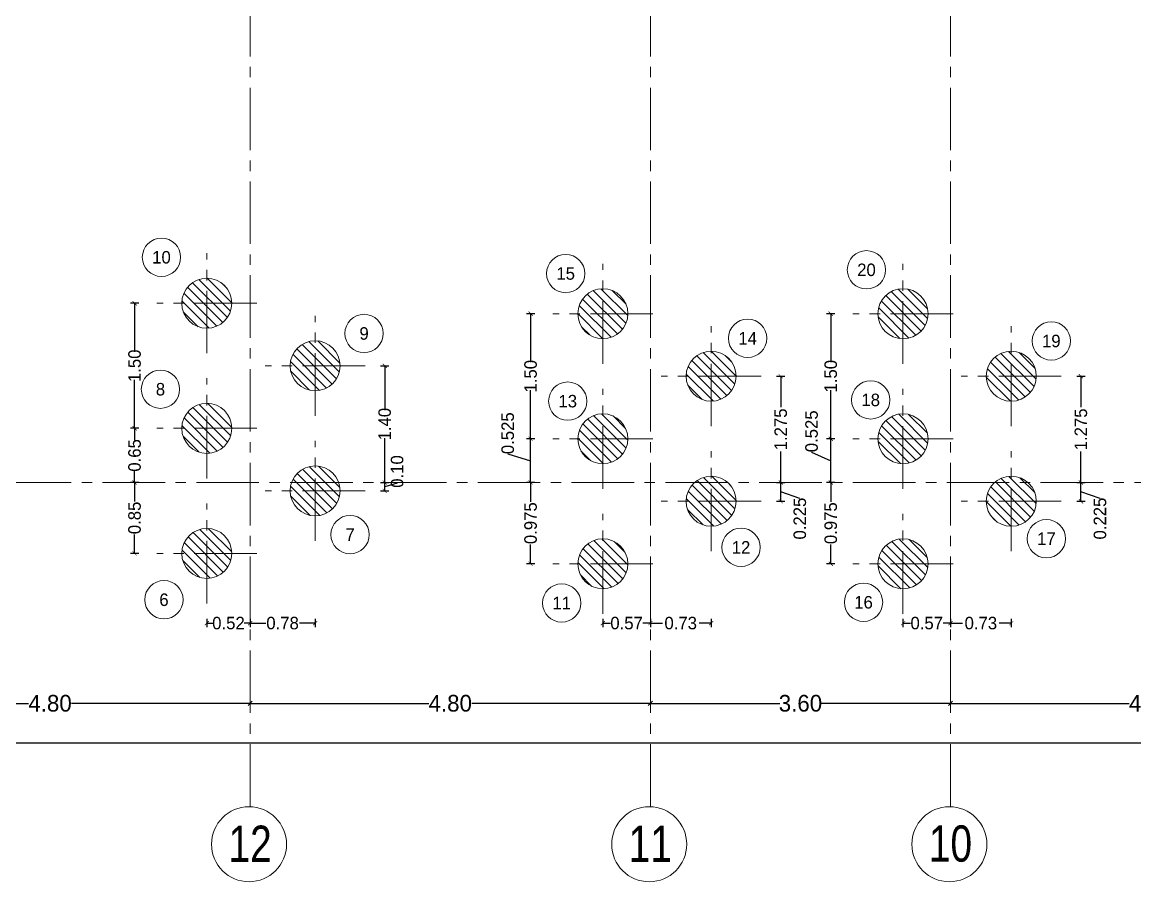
# Model space of a CAD drawing. Extents: x 971 to 1079, y 664 to 731.
# Drawn here: x 986.03 to 999.38, y 683.04 to 693.35 of the extents above; entities that cross this region are included whole.
import ezdxf
from ezdxf.enums import TextEntityAlignment as Align

# ---------------------------------------------------------------- set-up
doc = ezdxf.new("R2010")
doc.units = 0
doc.header["$MEASUREMENT"] = 0
doc.header["$PDMODE"] = 3
doc.header["$PDSIZE"] = 0.1
for name, pattern in [('CENTER2', [1.125, 0.75, -0.125, 0.125, -0.125]), ('CENTERX2', [4, 2.5, -0.5, 0.5, -0.5]), ('HIDDEN2', [0.1875, 0.125, -0.0625])]:
    doc.linetypes.add(name, pattern=pattern)
doc.layers.get('0').update_dxf_attribs({"linetype": 'CONTINUOUS', "lineweight": 30})
doc.layers.get('Defpoints').update_dxf_attribs({"linetype": 'CONTINUOUS'})
for name, color, linetype, lineweight in [('As Built Piles', 4, 'HIDDEN2', 20), ('axis', 1, 'CENTERX2', 5), ('axis no.', 11, 'CONTINUOUS', 20), ('Dimensions of axis', 11, 'CONTINUOUS', 20), ('PILES_AXES', 4, 'CENTER2', 20), ('PILES_HATCH0', 8, 'CONTINUOUS', 9), ('PILES_NO_', 11, 'CONTINUOUS', 20)]:
    doc.layers.add(name, color=color, linetype=linetype, lineweight=lineweight)
doc.layers.add('DIMENSIONS_OF_PILES_TO_AXI', color=11, linetype='CONTINUOUS')
doc.styles.add('ARABY', font='sosa.shx')
doc.styles.add('SOSA', font='sosa.shx')
doc.styles.add('SOSA2', font='SOSA.shx', dxfattribs={"width": 0.8})
doc.dimstyles.new('axis dim', dxfattribs={"dimtxt": 0.2, "dimasz": 0.05, "dimexe": 0, "dimexo": 0, "dimgap": 0.001, "dimtad": 0, "dimzin": 0, "dimdsep": 46, "dimtxsty": 'SOSA', "dimblk": 'OBLIQUE', "dimcen": 0, "dimse1": 1, "dimse2": 1, "dimclrd": 256, "dimclre": 256, "dimclrt": 256, "dimadec": 0, "dimazin": 0, "dimtfac": 1, "dimtofl": 0, "dimtmove": 1, "dimatfit": 3, "dimldrblk": 'OBLIQUE', "dimfxl": 0, "dimtolj": 1, "dimtzin": 0, "dimarcsym": 0})
doc.dimstyles.new('Shabak dim', dxfattribs={"dimtxt": 0.15, "dimasz": 0.05, "dimexe": 0.05, "dimexo": 0.1, "dimgap": 0, "dimtad": 0, "dimzin": 0, "dimdsep": 46, "dimtxsty": 'SOSA', "dimblk1": 'ARCHTICK', "dimblk2": 'ARCHTICK', "dimsah": 1, "dimcen": 0, "dimclrd": 256, "dimadec": 0, "dimazin": 0, "dimtfac": 1, "dimtofl": 0, "dimtmove": 1, "dimatfit": 3, "dimldrblk": 'OBLIQUE', "dimfxl": 0.05, "dimfxlon": 1, "dimtolj": 1, "dimtzin": 0, "dimlwd": -1, "dimlwe": -1, "dimarcsym": 0})

# ---------------------------------------------------------------- blocks, each defined once
blk = doc.blocks.new('_OBLIQUE')
at = {"color": 0, "linetype": 'ByBlock'}
blk.add_line((-0.5, -0.5), (0.5, 0.5), dxfattribs=at)
blk = doc.blocks.new('*D34')
at = {"layer": 'Defpoints', "color": 0, "transparency": 16777216}
for p in [(997.168, 685.834), (997.168, 685.178), (1001.968, 685.203)]:
    blk.add_point(p, dxfattribs=at)
at = {"layer": 'Dimensions of axis', "lineweight": -2, "transparency": 16777216}
for p, q in [((997.168, 685.178), (999.31, 685.178)), ((1001.968, 685.178), (999.826, 685.178))]:
    blk.add_line(p, q, dxfattribs=at)
at = {"layer": 'Dimensions of axis', "lineweight": -2, "transparency": 16777216, "xscale": 0.05, "yscale": 0.05, "zscale": 0.05, "rotation": 180}
blk.add_blockref('_OBLIQUE', (997.168, 685.178), dxfattribs=at)
at = {"layer": 'Dimensions of axis', "lineweight": -2, "transparency": 16777216, "xscale": 0.05, "yscale": 0.05, "zscale": 0.05}
blk.add_blockref('_OBLIQUE', (1001.968, 685.178), dxfattribs=at)
at = {"layer": 'Dimensions of axis', "transparency": 16777216, "insert": (999.568, 685.178), "char_height": 0.2, "attachment_point": 5, "style": 'SOSA'}
blk.add_mtext('\\A1;4.80', dxfattribs=at)
blk = doc.blocks.new('*D35')
at = {"layer": 'Defpoints', "color": 0, "transparency": 16777216}
for p in [(997.168, 685.834), (993.568, 685.751), (993.568, 685.178)]:
    blk.add_point(p, dxfattribs=at)
at = {"layer": 'Dimensions of axis', "lineweight": -2, "transparency": 16777216}
for p, q in [((993.568, 685.178), (995.12, 685.178)), ((997.168, 685.178), (995.616, 685.178))]:
    blk.add_line(p, q, dxfattribs=at)
at = {"layer": 'Dimensions of axis', "lineweight": -2, "transparency": 16777216, "xscale": 0.05, "yscale": 0.05, "zscale": 0.05, "rotation": 180}
blk.add_blockref('_OBLIQUE', (993.568, 685.178), dxfattribs=at)
at = {"layer": 'Dimensions of axis', "lineweight": -2, "transparency": 16777216, "xscale": 0.05, "yscale": 0.05, "zscale": 0.05}
blk.add_blockref('_OBLIQUE', (997.168, 685.178), dxfattribs=at)
at = {"layer": 'Dimensions of axis', "transparency": 16777216, "insert": (995.368, 685.178), "char_height": 0.2, "attachment_point": 5, "style": 'SOSA'}
blk.add_mtext('\\A1;3.60', dxfattribs=at)
blk = doc.blocks.new('*D36')
at = {"layer": 'Defpoints', "color": 0, "transparency": 16777216}
for p in [(988.768, 685.962), (993.568, 685.751), (988.768, 685.178)]:
    blk.add_point(p, dxfattribs=at)
at = {"layer": 'Dimensions of axis', "lineweight": -2, "transparency": 16777216}
for p, q in [((988.768, 685.178), (990.91, 685.178)), ((993.568, 685.178), (991.426, 685.178))]:
    blk.add_line(p, q, dxfattribs=at)
at = {"layer": 'Dimensions of axis', "lineweight": -2, "transparency": 16777216, "xscale": 0.05, "yscale": 0.05, "zscale": 0.05, "rotation": 180}
blk.add_blockref('_OBLIQUE', (988.768, 685.178), dxfattribs=at)
at = {"layer": 'Dimensions of axis', "lineweight": -2, "transparency": 16777216, "xscale": 0.05, "yscale": 0.05, "zscale": 0.05}
blk.add_blockref('_OBLIQUE', (993.568, 685.178), dxfattribs=at)
at = {"layer": 'Dimensions of axis', "transparency": 16777216, "insert": (991.168, 685.178), "char_height": 0.2, "attachment_point": 5, "style": 'SOSA'}
blk.add_mtext('\\A1;4.80', dxfattribs=at)
blk = doc.blocks.new('*D37')
at = {"layer": 'Defpoints', "color": 0, "transparency": 16777216}
for p in [(988.768, 685.962), (983.968, 685.809), (983.968, 685.178)]:
    blk.add_point(p, dxfattribs=at)
at = {"layer": 'Dimensions of axis', "lineweight": -2, "transparency": 16777216}
for p, q in [((983.968, 685.178), (986.11, 685.178)), ((988.768, 685.178), (986.626, 685.178))]:
    blk.add_line(p, q, dxfattribs=at)
at = {"layer": 'Dimensions of axis', "lineweight": -2, "transparency": 16777216, "xscale": 0.05, "yscale": 0.05, "zscale": 0.05, "rotation": 180}
blk.add_blockref('_OBLIQUE', (983.968, 685.178), dxfattribs=at)
at = {"layer": 'Dimensions of axis', "lineweight": -2, "transparency": 16777216, "xscale": 0.05, "yscale": 0.05, "zscale": 0.05}
blk.add_blockref('_OBLIQUE', (988.768, 685.178), dxfattribs=at)
at = {"layer": 'Dimensions of axis', "transparency": 16777216, "insert": (986.368, 685.178), "char_height": 0.2, "attachment_point": 5, "style": 'SOSA'}
blk.add_mtext('\\A1;4.80', dxfattribs=at)
blk = doc.blocks.new('*D43')
at = {"layer": 'Defpoints', "color": 0, "transparency": 16777216}
for p in [(1037.168, 684.706), (1037.168, 684.259), (980.368, 683.938)]:
    blk.add_point(p, dxfattribs=at)
at = {"layer": 'Dimensions of axis', "lineweight": -2, "transparency": 16777216}
for p, q in [((980.368, 684.706), (1008.43, 684.706)), ((1037.168, 684.706), (1009.106, 684.706))]:
    blk.add_line(p, q, dxfattribs=at)
at = {"layer": 'Dimensions of axis', "lineweight": -2, "transparency": 16777216, "xscale": 0.05, "yscale": 0.05, "zscale": 0.05, "rotation": 180}
blk.add_blockref('_OBLIQUE', (980.368, 684.706), dxfattribs=at)
at = {"layer": 'Dimensions of axis', "lineweight": -2, "transparency": 16777216, "xscale": 0.05, "yscale": 0.05, "zscale": 0.05}
blk.add_blockref('_OBLIQUE', (1037.168, 684.706), dxfattribs=at)
at = {"layer": 'Dimensions of axis', "transparency": 16777216, "insert": (1008.768, 684.706), "char_height": 0.2, "attachment_point": 5, "style": 'SOSA'}
blk.add_mtext('\\A1;56.80', dxfattribs=at)
blk = doc.blocks.new('_ARCHTICK')
at = {"color": 0, "linetype": 'ByBlock', "const_width": 0.15}
blk.add_lwpolyline([(-0.5, -0.5), (0.5, 0.5)], dxfattribs=at)
blk = doc.blocks.new('*D85')
at = {"layer": 'Defpoints', "color": 0, "transparency": 16777216}
for p in [(987.382, 687.827), (988.248, 687.827), (988.248, 686.977)]:
    blk.add_point(p, dxfattribs=at)
at = {"layer": 'DIMENSIONS_OF_PILES_TO_AXI', "color": 0, "transparency": 16777216}
for p, q in [((987.432, 687.827), (987.332, 687.827)), ((987.432, 686.977), (987.332, 686.977))]:
    blk.add_line(p, q, dxfattribs=at)
at = {"layer": 'DIMENSIONS_OF_PILES_TO_AXI', "transparency": 16777216}
for p, q in [((987.382, 687.827), (987.382, 687.598)), ((987.382, 686.977), (987.382, 687.205))]:
    blk.add_line(p, q, dxfattribs=at)
at = {"layer": 'DIMENSIONS_OF_PILES_TO_AXI', "transparency": 16777216, "xscale": 0.05, "yscale": 0.05, "zscale": 0.05}
for p, rotation in [((987.382, 687.827), 90), ((987.382, 686.977), 270)]:
    blk.add_blockref('_ARCHTICK', p, dxfattribs=dict(at, rotation=rotation))
at = {"layer": 'DIMENSIONS_OF_PILES_TO_AXI', "color": 0, "transparency": 16777216, "insert": (987.382, 687.402), "char_height": 0.15, "attachment_point": 5, "rotation": 90, "style": 'SOSA'}
blk.add_mtext('\\A1;0.85', dxfattribs=at)
blk = doc.blocks.new('*D86')
at = {"layer": 'Defpoints', "color": 0, "transparency": 16777216}
for p in [(987.382, 688.477), (987.796, 688.477), (987.796, 687.827)]:
    blk.add_point(p, dxfattribs=at)
at = {"layer": 'DIMENSIONS_OF_PILES_TO_AXI', "color": 0, "transparency": 16777216}
for p, q in [((987.432, 688.477), (987.332, 688.477)), ((987.432, 687.827), (987.332, 687.827))]:
    blk.add_line(p, q, dxfattribs=at)
at = {"layer": 'DIMENSIONS_OF_PILES_TO_AXI', "transparency": 16777216}
for p, q in [((987.382, 688.477), (987.382, 688.333)), ((987.382, 687.827), (987.382, 687.97))]:
    blk.add_line(p, q, dxfattribs=at)
at = {"layer": 'DIMENSIONS_OF_PILES_TO_AXI', "transparency": 16777216, "xscale": 0.05, "yscale": 0.05, "zscale": 0.05}
for p, rotation in [((987.382, 688.477), 90), ((987.382, 687.827), 270)]:
    blk.add_blockref('_ARCHTICK', p, dxfattribs=dict(at, rotation=rotation))
at = {"layer": 'DIMENSIONS_OF_PILES_TO_AXI', "color": 0, "transparency": 16777216, "insert": (987.382, 688.152), "char_height": 0.15, "attachment_point": 5, "rotation": 90, "style": 'SOSA'}
blk.add_mtext('\\A1;0.65', dxfattribs=at)
blk = doc.blocks.new('*D87')
at = {"layer": 'Defpoints', "color": 0, "transparency": 16777216}
for p in [(987.382, 689.977), (987.796, 689.977), (987.796, 688.477)]:
    blk.add_point(p, dxfattribs=at)
at = {"layer": 'DIMENSIONS_OF_PILES_TO_AXI', "color": 0, "transparency": 16777216}
for p, q in [((987.432, 689.977), (987.332, 689.977)), ((987.432, 688.477), (987.332, 688.477))]:
    blk.add_line(p, q, dxfattribs=at)
at = {"layer": 'DIMENSIONS_OF_PILES_TO_AXI', "transparency": 16777216}
for p, q in [((987.382, 689.977), (987.382, 689.396)), ((987.382, 688.477), (987.382, 689.058))]:
    blk.add_line(p, q, dxfattribs=at)
at = {"layer": 'DIMENSIONS_OF_PILES_TO_AXI', "transparency": 16777216, "xscale": 0.05, "yscale": 0.05, "zscale": 0.05}
for p, rotation in [((987.382, 689.977), 90), ((987.382, 688.477), 270)]:
    blk.add_blockref('_ARCHTICK', p, dxfattribs=dict(at, rotation=rotation))
at = {"layer": 'DIMENSIONS_OF_PILES_TO_AXI', "color": 0, "transparency": 16777216, "insert": (987.382, 689.227), "char_height": 0.15, "attachment_point": 5, "rotation": 90, "style": 'SOSA'}
blk.add_mtext('\\A1;1.50', dxfattribs=at)
blk = doc.blocks.new('*D88')
at = {"layer": 'Defpoints', "color": 0, "transparency": 16777216}
for p in [(989.547, 687.827), (989.547, 687.727), (990.382, 687.827)]:
    blk.add_point(p, dxfattribs=at)
at = {"layer": 'DIMENSIONS_OF_PILES_TO_AXI', "color": 0, "transparency": 16777216}
for p, q in [((990.332, 687.827), (990.432, 687.827)), ((990.332, 687.727), (990.432, 687.727))]:
    blk.add_line(p, q, dxfattribs=at)
at = {"layer": 'DIMENSIONS_OF_PILES_TO_AXI', "transparency": 16777216}
for p, q in [((990.382, 687.727), (990.382, 687.827)), ((990.531, 687.821), (990.382, 687.777)), ((990.531, 687.821), (990.531, 687.821))]:
    blk.add_line(p, q, dxfattribs=at)
at = {"layer": 'DIMENSIONS_OF_PILES_TO_AXI', "transparency": 16777216, "xscale": 0.05, "yscale": 0.05, "zscale": 0.05}
for p, rotation in [((990.382, 687.827), 90), ((990.382, 687.727), 270)]:
    blk.add_blockref('_ARCHTICK', p, dxfattribs=dict(at, rotation=rotation))
at = {"layer": 'DIMENSIONS_OF_PILES_TO_AXI', "color": 0, "transparency": 16777216, "insert": (990.531, 687.959), "char_height": 0.15, "attachment_point": 5, "rotation": 90, "style": 'SOSA'}
blk.add_mtext('\\A1;0.10', dxfattribs=at)
blk = doc.blocks.new('*D89')
at = {"layer": 'Defpoints', "color": 0, "transparency": 16777216}
for p in [(989.547, 689.227), (990.382, 689.227), (989.547, 687.827)]:
    blk.add_point(p, dxfattribs=at)
at = {"layer": 'DIMENSIONS_OF_PILES_TO_AXI', "color": 0, "transparency": 16777216}
for p, q in [((990.332, 689.227), (990.432, 689.227)), ((990.332, 687.827), (990.432, 687.827))]:
    blk.add_line(p, q, dxfattribs=at)
at = {"layer": 'DIMENSIONS_OF_PILES_TO_AXI', "transparency": 16777216}
for p, q in [((990.382, 689.227), (990.382, 688.696)), ((990.382, 687.827), (990.382, 688.358))]:
    blk.add_line(p, q, dxfattribs=at)
at = {"layer": 'DIMENSIONS_OF_PILES_TO_AXI', "transparency": 16777216, "xscale": 0.05, "yscale": 0.05, "zscale": 0.05}
for p, rotation in [((990.382, 689.227), 90), ((990.382, 687.827), 270)]:
    blk.add_blockref('_ARCHTICK', p, dxfattribs=dict(at, rotation=rotation))
at = {"layer": 'DIMENSIONS_OF_PILES_TO_AXI', "color": 0, "transparency": 16777216, "insert": (990.382, 688.527), "char_height": 0.15, "attachment_point": 5, "rotation": 90, "style": 'SOSA'}
blk.add_mtext('\\A1;1.40', dxfattribs=at)
blk = doc.blocks.new('*D90')
at = {"layer": 'Defpoints', "color": 0, "transparency": 16777216}
for p in [(988.248, 686.977), (988.768, 686.899), (988.768, 686.14)]:
    blk.add_point(p, dxfattribs=at)
at = {"layer": 'DIMENSIONS_OF_PILES_TO_AXI', "color": 0, "transparency": 16777216}
for p, q in [((988.248, 686.19), (988.248, 686.09)), ((988.768, 686.19), (988.768, 686.09))]:
    blk.add_line(p, q, dxfattribs=at)
at = {"layer": 'DIMENSIONS_OF_PILES_TO_AXI', "transparency": 16777216}
for p, q in [((988.248, 686.14), (988.319, 686.14)), ((988.768, 686.14), (988.696, 686.14))]:
    blk.add_line(p, q, dxfattribs=at)
at = {"layer": 'DIMENSIONS_OF_PILES_TO_AXI', "transparency": 16777216, "xscale": 0.05, "yscale": 0.05, "zscale": 0.05, "rotation": 180}
blk.add_blockref('_ARCHTICK', (988.248, 686.14), dxfattribs=at)
at = {"layer": 'DIMENSIONS_OF_PILES_TO_AXI', "transparency": 16777216, "xscale": 0.05, "yscale": 0.05, "zscale": 0.05}
blk.add_blockref('_ARCHTICK', (988.768, 686.14), dxfattribs=at)
at = {"layer": 'DIMENSIONS_OF_PILES_TO_AXI', "color": 0, "transparency": 16777216, "insert": (988.508, 686.14), "char_height": 0.15, "attachment_point": 5, "style": 'SOSA'}
blk.add_mtext('\\A1;0.52', dxfattribs=at)
blk = doc.blocks.new('*D91')
at = {"layer": 'Defpoints', "color": 0, "transparency": 16777216}
for p in [(989.547, 687.727), (988.768, 687.331), (989.547, 686.14)]:
    blk.add_point(p, dxfattribs=at)
at = {"layer": 'DIMENSIONS_OF_PILES_TO_AXI', "color": 0, "transparency": 16777216}
for p, q in [((988.768, 686.19), (988.768, 686.09)), ((989.547, 686.19), (989.547, 686.09))]:
    blk.add_line(p, q, dxfattribs=at)
at = {"layer": 'DIMENSIONS_OF_PILES_TO_AXI', "transparency": 16777216}
for p, q in [((988.768, 686.14), (988.955, 686.14)), ((989.547, 686.14), (989.36, 686.14))]:
    blk.add_line(p, q, dxfattribs=at)
at = {"layer": 'DIMENSIONS_OF_PILES_TO_AXI', "transparency": 16777216, "xscale": 0.05, "yscale": 0.05, "zscale": 0.05, "rotation": 180}
blk.add_blockref('_ARCHTICK', (988.768, 686.14), dxfattribs=at)
at = {"layer": 'DIMENSIONS_OF_PILES_TO_AXI', "transparency": 16777216, "xscale": 0.05, "yscale": 0.05, "zscale": 0.05}
blk.add_blockref('_ARCHTICK', (989.547, 686.14), dxfattribs=at)
at = {"layer": 'DIMENSIONS_OF_PILES_TO_AXI', "color": 0, "transparency": 16777216, "insert": (989.157, 686.14), "char_height": 0.15, "attachment_point": 5, "style": 'SOSA'}
blk.add_mtext('\\A1;0.78', dxfattribs=at)
blk = doc.blocks.new('*D92')
at = {"layer": 'Defpoints', "color": 0, "transparency": 16777216}
for p in [(992.132, 687.827), (992.998, 687.827), (992.998, 686.852)]:
    blk.add_point(p, dxfattribs=at)
at = {"layer": 'DIMENSIONS_OF_PILES_TO_AXI', "color": 0, "transparency": 16777216}
for p, q in [((992.182, 687.827), (992.082, 687.827)), ((992.182, 686.852), (992.082, 686.852))]:
    blk.add_line(p, q, dxfattribs=at)
at = {"layer": 'DIMENSIONS_OF_PILES_TO_AXI', "transparency": 16777216}
for p, q in [((992.132, 687.827), (992.132, 687.596)), ((992.132, 686.852), (992.132, 687.083))]:
    blk.add_line(p, q, dxfattribs=at)
at = {"layer": 'DIMENSIONS_OF_PILES_TO_AXI', "transparency": 16777216, "xscale": 0.05, "yscale": 0.05, "zscale": 0.05}
for p, rotation in [((992.132, 687.827), 90), ((992.132, 686.852), 270)]:
    blk.add_blockref('_ARCHTICK', p, dxfattribs=dict(at, rotation=rotation))
at = {"layer": 'DIMENSIONS_OF_PILES_TO_AXI', "color": 0, "transparency": 16777216, "insert": (992.132, 687.339), "char_height": 0.15, "attachment_point": 5, "rotation": 90, "style": 'SOSA'}
blk.add_mtext('\\A1;0.975', dxfattribs=at)
blk = doc.blocks.new('*D93')
at = {"layer": 'Defpoints', "color": 0, "transparency": 16777216}
for p in [(992.132, 688.352), (992.546, 688.352), (992.546, 687.827)]:
    blk.add_point(p, dxfattribs=at)
at = {"layer": 'DIMENSIONS_OF_PILES_TO_AXI', "color": 0, "transparency": 16777216}
for p, q in [((992.182, 688.352), (992.082, 688.352)), ((992.182, 687.827), (992.082, 687.827))]:
    blk.add_line(p, q, dxfattribs=at)
at = {"layer": 'DIMENSIONS_OF_PILES_TO_AXI', "transparency": 16777216}
for p, q in [((992.132, 687.827), (992.132, 688.352)), ((991.858, 688.169), (991.858, 688.169)), ((991.858, 688.169), (992.132, 688.089))]:
    blk.add_line(p, q, dxfattribs=at)
at = {"layer": 'DIMENSIONS_OF_PILES_TO_AXI', "transparency": 16777216, "xscale": 0.05, "yscale": 0.05, "zscale": 0.05}
for p, rotation in [((992.132, 688.352), 90), ((992.132, 687.827), 270)]:
    blk.add_blockref('_ARCHTICK', p, dxfattribs=dict(at, rotation=rotation))
at = {"layer": 'DIMENSIONS_OF_PILES_TO_AXI', "color": 0, "transparency": 16777216, "insert": (991.858, 688.418), "char_height": 0.15, "attachment_point": 5, "rotation": 90, "style": 'SOSA'}
blk.add_mtext('\\A1;0.525', dxfattribs=at)
blk = doc.blocks.new('*D94')
at = {"layer": 'Defpoints', "color": 0, "transparency": 16777216}
for p in [(992.132, 689.852), (992.546, 689.852), (992.546, 688.352)]:
    blk.add_point(p, dxfattribs=at)
at = {"layer": 'DIMENSIONS_OF_PILES_TO_AXI', "color": 0, "transparency": 16777216}
for p, q in [((992.182, 689.852), (992.082, 689.852)), ((992.182, 688.352), (992.082, 688.352))]:
    blk.add_line(p, q, dxfattribs=at)
at = {"layer": 'DIMENSIONS_OF_PILES_TO_AXI', "transparency": 16777216}
for p, q in [((992.132, 689.852), (992.132, 689.271)), ((992.132, 688.352), (992.132, 688.933))]:
    blk.add_line(p, q, dxfattribs=at)
at = {"layer": 'DIMENSIONS_OF_PILES_TO_AXI', "transparency": 16777216, "xscale": 0.05, "yscale": 0.05, "zscale": 0.05}
for p, rotation in [((992.132, 689.852), 90), ((992.132, 688.352), 270)]:
    blk.add_blockref('_ARCHTICK', p, dxfattribs=dict(at, rotation=rotation))
at = {"layer": 'DIMENSIONS_OF_PILES_TO_AXI', "color": 0, "transparency": 16777216, "insert": (992.132, 689.102), "char_height": 0.15, "attachment_point": 5, "rotation": 90, "style": 'SOSA'}
blk.add_mtext('\\A1;1.50', dxfattribs=at)
blk = doc.blocks.new('*D95')
at = {"layer": 'Defpoints', "color": 0, "transparency": 16777216}
for p in [(994.297, 687.827), (995.132, 687.827), (994.297, 687.602)]:
    blk.add_point(p, dxfattribs=at)
at = {"layer": 'DIMENSIONS_OF_PILES_TO_AXI', "color": 0, "transparency": 16777216}
for p, q in [((995.082, 687.827), (995.182, 687.827)), ((995.082, 687.602), (995.182, 687.602))]:
    blk.add_line(p, q, dxfattribs=at)
at = {"layer": 'DIMENSIONS_OF_PILES_TO_AXI', "transparency": 16777216}
for p, q in [((995.132, 687.602), (995.132, 687.827)), ((995.361, 687.636), (995.132, 687.714)), ((995.361, 687.636), (995.361, 687.636))]:
    blk.add_line(p, q, dxfattribs=at)
at = {"layer": 'DIMENSIONS_OF_PILES_TO_AXI', "transparency": 16777216, "xscale": 0.05, "yscale": 0.05, "zscale": 0.05}
for p, rotation in [((995.132, 687.827), 90), ((995.132, 687.602), 270)]:
    blk.add_blockref('_ARCHTICK', p, dxfattribs=dict(at, rotation=rotation))
at = {"layer": 'DIMENSIONS_OF_PILES_TO_AXI', "color": 0, "transparency": 16777216, "insert": (995.361, 687.394), "char_height": 0.15, "attachment_point": 5, "rotation": 90, "style": 'SOSA'}
blk.add_mtext('\\A1;0.225', dxfattribs=at)
blk = doc.blocks.new('*D96')
at = {"layer": 'Defpoints', "color": 0, "transparency": 16777216}
for p in [(994.297, 689.102), (995.132, 689.102), (994.297, 687.827)]:
    blk.add_point(p, dxfattribs=at)
at = {"layer": 'DIMENSIONS_OF_PILES_TO_AXI', "color": 0, "transparency": 16777216}
for p, q in [((995.082, 689.102), (995.182, 689.102)), ((995.082, 687.827), (995.182, 687.827))]:
    blk.add_line(p, q, dxfattribs=at)
at = {"layer": 'DIMENSIONS_OF_PILES_TO_AXI', "transparency": 16777216}
for p, q in [((995.132, 689.102), (995.132, 688.73)), ((995.132, 687.827), (995.132, 688.199))]:
    blk.add_line(p, q, dxfattribs=at)
at = {"layer": 'DIMENSIONS_OF_PILES_TO_AXI', "transparency": 16777216, "xscale": 0.05, "yscale": 0.05, "zscale": 0.05}
for p, rotation in [((995.132, 689.102), 90), ((995.132, 687.827), 270)]:
    blk.add_blockref('_ARCHTICK', p, dxfattribs=dict(at, rotation=rotation))
at = {"layer": 'DIMENSIONS_OF_PILES_TO_AXI', "color": 0, "transparency": 16777216, "insert": (995.132, 688.464), "char_height": 0.15, "attachment_point": 5, "rotation": 90, "style": 'SOSA'}
blk.add_mtext('\\A1;1.275', dxfattribs=at)
blk = doc.blocks.new('*D97')
at = {"layer": 'Defpoints', "color": 0, "transparency": 16777216}
for p in [(992.998, 686.977), (993.568, 686.747), (993.568, 686.14)]:
    blk.add_point(p, dxfattribs=at)
at = {"layer": 'DIMENSIONS_OF_PILES_TO_AXI', "color": 0, "transparency": 16777216}
for p, q in [((992.998, 686.19), (992.998, 686.09)), ((993.568, 686.19), (993.568, 686.09))]:
    blk.add_line(p, q, dxfattribs=at)
at = {"layer": 'DIMENSIONS_OF_PILES_TO_AXI', "transparency": 16777216}
for p, q in [((992.998, 686.14), (993.088, 686.14)), ((993.568, 686.14), (993.478, 686.14))]:
    blk.add_line(p, q, dxfattribs=at)
at = {"layer": 'DIMENSIONS_OF_PILES_TO_AXI', "transparency": 16777216, "xscale": 0.05, "yscale": 0.05, "zscale": 0.05, "rotation": 180}
blk.add_blockref('_ARCHTICK', (992.998, 686.14), dxfattribs=at)
at = {"layer": 'DIMENSIONS_OF_PILES_TO_AXI', "transparency": 16777216, "xscale": 0.05, "yscale": 0.05, "zscale": 0.05}
blk.add_blockref('_ARCHTICK', (993.568, 686.14), dxfattribs=at)
at = {"layer": 'DIMENSIONS_OF_PILES_TO_AXI', "color": 0, "transparency": 16777216, "insert": (993.283, 686.14), "char_height": 0.15, "attachment_point": 5, "style": 'SOSA'}
blk.add_mtext('\\A1;0.57', dxfattribs=at)
blk = doc.blocks.new('*D98')
at = {"layer": 'Defpoints', "color": 0, "transparency": 16777216}
for p in [(994.297, 687.727), (993.568, 686.747), (994.297, 686.14)]:
    blk.add_point(p, dxfattribs=at)
at = {"layer": 'DIMENSIONS_OF_PILES_TO_AXI', "color": 0, "transparency": 16777216}
for p, q in [((993.568, 686.19), (993.568, 686.09)), ((994.297, 686.19), (994.297, 686.09))]:
    blk.add_line(p, q, dxfattribs=at)
at = {"layer": 'DIMENSIONS_OF_PILES_TO_AXI', "transparency": 16777216}
for p, q in [((993.568, 686.14), (993.712, 686.14)), ((994.297, 686.14), (994.153, 686.14))]:
    blk.add_line(p, q, dxfattribs=at)
at = {"layer": 'DIMENSIONS_OF_PILES_TO_AXI', "transparency": 16777216, "xscale": 0.05, "yscale": 0.05, "zscale": 0.05, "rotation": 180}
blk.add_blockref('_ARCHTICK', (993.568, 686.14), dxfattribs=at)
at = {"layer": 'DIMENSIONS_OF_PILES_TO_AXI', "transparency": 16777216, "xscale": 0.05, "yscale": 0.05, "zscale": 0.05}
blk.add_blockref('_ARCHTICK', (994.297, 686.14), dxfattribs=at)
at = {"layer": 'DIMENSIONS_OF_PILES_TO_AXI', "color": 0, "transparency": 16777216, "insert": (993.932, 686.14), "char_height": 0.15, "attachment_point": 5, "style": 'SOSA'}
blk.add_mtext('\\A1;0.73', dxfattribs=at)
blk = doc.blocks.new('*D134')
at = {"layer": 'Defpoints', "color": 0, "transparency": 16777216}
for p in [(995.732, 687.827), (996.598, 687.827), (996.598, 686.852)]:
    blk.add_point(p, dxfattribs=at)
at = {"layer": 'DIMENSIONS_OF_PILES_TO_AXI', "color": 0, "transparency": 16777216}
for p, q in [((995.782, 687.827), (995.682, 687.827)), ((995.782, 686.852), (995.682, 686.852))]:
    blk.add_line(p, q, dxfattribs=at)
at = {"layer": 'DIMENSIONS_OF_PILES_TO_AXI', "transparency": 16777216}
for p, q in [((995.732, 687.827), (995.732, 687.596)), ((995.732, 686.852), (995.732, 687.083))]:
    blk.add_line(p, q, dxfattribs=at)
at = {"layer": 'DIMENSIONS_OF_PILES_TO_AXI', "transparency": 16777216, "xscale": 0.05, "yscale": 0.05, "zscale": 0.05}
for p, rotation in [((995.732, 687.827), 90), ((995.732, 686.852), 270)]:
    blk.add_blockref('_ARCHTICK', p, dxfattribs=dict(at, rotation=rotation))
at = {"layer": 'DIMENSIONS_OF_PILES_TO_AXI', "color": 0, "transparency": 16777216, "insert": (995.732, 687.339), "char_height": 0.15, "attachment_point": 5, "rotation": 90, "style": 'SOSA'}
blk.add_mtext('\\A1;0.975', dxfattribs=at)
blk = doc.blocks.new('*D135')
at = {"layer": 'Defpoints', "color": 0, "transparency": 16777216}
for p in [(995.732, 688.352), (996.146, 688.352), (996.146, 687.827)]:
    blk.add_point(p, dxfattribs=at)
at = {"layer": 'DIMENSIONS_OF_PILES_TO_AXI', "color": 0, "transparency": 16777216}
for p, q in [((995.782, 688.352), (995.682, 688.352)), ((995.782, 687.827), (995.682, 687.827))]:
    blk.add_line(p, q, dxfattribs=at)
at = {"layer": 'DIMENSIONS_OF_PILES_TO_AXI', "transparency": 16777216}
for p, q in [((995.732, 687.827), (995.732, 688.352)), ((995.502, 688.192), (995.502, 688.192)), ((995.502, 688.192), (995.732, 688.089))]:
    blk.add_line(p, q, dxfattribs=at)
at = {"layer": 'DIMENSIONS_OF_PILES_TO_AXI', "transparency": 16777216, "xscale": 0.05, "yscale": 0.05, "zscale": 0.05}
for p, rotation in [((995.732, 688.352), 90), ((995.732, 687.827), 270)]:
    blk.add_blockref('_ARCHTICK', p, dxfattribs=dict(at, rotation=rotation))
at = {"layer": 'DIMENSIONS_OF_PILES_TO_AXI', "color": 0, "transparency": 16777216, "insert": (995.502, 688.441), "char_height": 0.15, "attachment_point": 5, "rotation": 90, "style": 'SOSA'}
blk.add_mtext('\\A1;0.525', dxfattribs=at)
blk = doc.blocks.new('*D136')
at = {"layer": 'Defpoints', "color": 0, "transparency": 16777216}
for p in [(995.732, 689.852), (996.146, 689.852), (996.146, 688.352)]:
    blk.add_point(p, dxfattribs=at)
at = {"layer": 'DIMENSIONS_OF_PILES_TO_AXI', "color": 0, "transparency": 16777216}
for p, q in [((995.782, 689.852), (995.682, 689.852)), ((995.782, 688.352), (995.682, 688.352))]:
    blk.add_line(p, q, dxfattribs=at)
at = {"layer": 'DIMENSIONS_OF_PILES_TO_AXI', "transparency": 16777216}
for p, q in [((995.732, 689.852), (995.732, 689.271)), ((995.732, 688.352), (995.732, 688.933))]:
    blk.add_line(p, q, dxfattribs=at)
at = {"layer": 'DIMENSIONS_OF_PILES_TO_AXI', "transparency": 16777216, "xscale": 0.05, "yscale": 0.05, "zscale": 0.05}
for p, rotation in [((995.732, 689.852), 90), ((995.732, 688.352), 270)]:
    blk.add_blockref('_ARCHTICK', p, dxfattribs=dict(at, rotation=rotation))
at = {"layer": 'DIMENSIONS_OF_PILES_TO_AXI', "color": 0, "transparency": 16777216, "insert": (995.732, 689.102), "char_height": 0.15, "attachment_point": 5, "rotation": 90, "style": 'SOSA'}
blk.add_mtext('\\A1;1.50', dxfattribs=at)
blk = doc.blocks.new('*D137')
at = {"layer": 'Defpoints', "color": 0, "transparency": 16777216}
for p in [(997.897, 687.827), (998.732, 687.827), (997.897, 687.602)]:
    blk.add_point(p, dxfattribs=at)
at = {"layer": 'DIMENSIONS_OF_PILES_TO_AXI', "color": 0, "transparency": 16777216}
for p, q in [((998.682, 687.827), (998.782, 687.827)), ((998.682, 687.602), (998.782, 687.602))]:
    blk.add_line(p, q, dxfattribs=at)
at = {"layer": 'DIMENSIONS_OF_PILES_TO_AXI', "transparency": 16777216}
for p, q in [((998.732, 687.602), (998.732, 687.827)), ((998.961, 687.636), (998.732, 687.714)), ((998.961, 687.636), (998.961, 687.636))]:
    blk.add_line(p, q, dxfattribs=at)
at = {"layer": 'DIMENSIONS_OF_PILES_TO_AXI', "transparency": 16777216, "xscale": 0.05, "yscale": 0.05, "zscale": 0.05}
for p, rotation in [((998.732, 687.827), 90), ((998.732, 687.602), 270)]:
    blk.add_blockref('_ARCHTICK', p, dxfattribs=dict(at, rotation=rotation))
at = {"layer": 'DIMENSIONS_OF_PILES_TO_AXI', "color": 0, "transparency": 16777216, "insert": (998.961, 687.394), "char_height": 0.15, "attachment_point": 5, "rotation": 90, "style": 'SOSA'}
blk.add_mtext('\\A1;0.225', dxfattribs=at)
blk = doc.blocks.new('*D138')
at = {"layer": 'Defpoints', "color": 0, "transparency": 16777216}
for p in [(997.897, 689.102), (998.732, 689.102), (997.897, 687.827)]:
    blk.add_point(p, dxfattribs=at)
at = {"layer": 'DIMENSIONS_OF_PILES_TO_AXI', "color": 0, "transparency": 16777216}
for p, q in [((998.682, 689.102), (998.782, 689.102)), ((998.682, 687.827), (998.782, 687.827))]:
    blk.add_line(p, q, dxfattribs=at)
at = {"layer": 'DIMENSIONS_OF_PILES_TO_AXI', "transparency": 16777216}
for p, q in [((998.732, 689.102), (998.732, 688.73)), ((998.732, 687.827), (998.732, 688.199))]:
    blk.add_line(p, q, dxfattribs=at)
at = {"layer": 'DIMENSIONS_OF_PILES_TO_AXI', "transparency": 16777216, "xscale": 0.05, "yscale": 0.05, "zscale": 0.05}
for p, rotation in [((998.732, 689.102), 90), ((998.732, 687.827), 270)]:
    blk.add_blockref('_ARCHTICK', p, dxfattribs=dict(at, rotation=rotation))
at = {"layer": 'DIMENSIONS_OF_PILES_TO_AXI', "color": 0, "transparency": 16777216, "insert": (998.732, 688.464), "char_height": 0.15, "attachment_point": 5, "rotation": 90, "style": 'SOSA'}
blk.add_mtext('\\A1;1.275', dxfattribs=at)
blk = doc.blocks.new('*D139')
at = {"layer": 'Defpoints', "color": 0, "transparency": 16777216}
for p in [(996.598, 686.977), (997.168, 686.747), (997.168, 686.14)]:
    blk.add_point(p, dxfattribs=at)
at = {"layer": 'DIMENSIONS_OF_PILES_TO_AXI', "color": 0, "transparency": 16777216}
for p, q in [((996.598, 686.19), (996.598, 686.09)), ((997.168, 686.19), (997.168, 686.09))]:
    blk.add_line(p, q, dxfattribs=at)
at = {"layer": 'DIMENSIONS_OF_PILES_TO_AXI', "transparency": 16777216}
for p, q in [((996.598, 686.14), (996.688, 686.14)), ((997.168, 686.14), (997.078, 686.14))]:
    blk.add_line(p, q, dxfattribs=at)
at = {"layer": 'DIMENSIONS_OF_PILES_TO_AXI', "transparency": 16777216, "xscale": 0.05, "yscale": 0.05, "zscale": 0.05, "rotation": 180}
blk.add_blockref('_ARCHTICK', (996.598, 686.14), dxfattribs=at)
at = {"layer": 'DIMENSIONS_OF_PILES_TO_AXI', "transparency": 16777216, "xscale": 0.05, "yscale": 0.05, "zscale": 0.05}
blk.add_blockref('_ARCHTICK', (997.168, 686.14), dxfattribs=at)
at = {"layer": 'DIMENSIONS_OF_PILES_TO_AXI', "color": 0, "transparency": 16777216, "insert": (996.883, 686.14), "char_height": 0.15, "attachment_point": 5, "style": 'SOSA'}
blk.add_mtext('\\A1;0.57', dxfattribs=at)
blk = doc.blocks.new('*D140')
at = {"layer": 'Defpoints', "color": 0, "transparency": 16777216}
for p in [(997.897, 687.727), (997.168, 686.747), (997.897, 686.14)]:
    blk.add_point(p, dxfattribs=at)
at = {"layer": 'DIMENSIONS_OF_PILES_TO_AXI', "color": 0, "transparency": 16777216}
for p, q in [((997.168, 686.19), (997.168, 686.09)), ((997.897, 686.19), (997.897, 686.09))]:
    blk.add_line(p, q, dxfattribs=at)
at = {"layer": 'DIMENSIONS_OF_PILES_TO_AXI', "transparency": 16777216}
for p, q in [((997.168, 686.14), (997.312, 686.14)), ((997.897, 686.14), (997.753, 686.14))]:
    blk.add_line(p, q, dxfattribs=at)
at = {"layer": 'DIMENSIONS_OF_PILES_TO_AXI', "transparency": 16777216, "xscale": 0.05, "yscale": 0.05, "zscale": 0.05, "rotation": 180}
blk.add_blockref('_ARCHTICK', (997.168, 686.14), dxfattribs=at)
at = {"layer": 'DIMENSIONS_OF_PILES_TO_AXI', "transparency": 16777216, "xscale": 0.05, "yscale": 0.05, "zscale": 0.05}
blk.add_blockref('_ARCHTICK', (997.897, 686.14), dxfattribs=at)
at = {"layer": 'DIMENSIONS_OF_PILES_TO_AXI', "color": 0, "transparency": 16777216, "insert": (997.532, 686.14), "char_height": 0.15, "attachment_point": 5, "style": 'SOSA'}
blk.add_mtext('\\A1;0.73', dxfattribs=at)

msp = doc.modelspace()

# ---------------------------------------------------------------- hatches: boundary and pattern name
at = {"layer": 'PILES_HATCH0'}
h = msp.add_hatch(dxfattribs=at)
h.set_pattern_fill('ANSI31', color=256, scale=0.65, angle=90, style=0)
edge = h.paths.add_edge_path()
edge.add_arc((988.2481, 689.9769), 0.3, 0, 360)
h = msp.add_hatch(dxfattribs=at)
h.set_pattern_fill('ANSI31', color=256, scale=0.65, angle=90, style=0)
edge = h.paths.add_edge_path()
edge.add_arc((992.9981, 689.8519), 0.3, 0, 360)
h = msp.add_hatch(dxfattribs=at)
h.set_pattern_fill('ANSI31', color=256, scale=0.65, angle=90, style=0)
edge = h.paths.add_edge_path()
edge.add_arc((996.5981, 689.8519), 0.3, 0, 360)
h = msp.add_hatch(dxfattribs=at)
h.set_pattern_fill('ANSI31', color=256, scale=0.65, angle=90, style=0)
edge = h.paths.add_edge_path()
edge.add_arc((989.5471, 689.2269), 0.3, 0, 360)
h = msp.add_hatch(dxfattribs=at)
h.set_pattern_fill('ANSI31', color=256, scale=0.65, angle=90, style=0)
edge = h.paths.add_edge_path()
edge.add_arc((994.2971, 689.1019), 0.3, 0, 360)
h = msp.add_hatch(dxfattribs=at)
h.set_pattern_fill('ANSI31', color=256, scale=0.65, angle=90, style=0)
edge = h.paths.add_edge_path()
edge.add_arc((997.8971, 689.1019), 0.3, 0, 360)
h = msp.add_hatch(dxfattribs=at)
h.set_pattern_fill('ANSI31', color=256, scale=0.65, angle=90, style=0)
edge = h.paths.add_edge_path()
edge.add_arc((988.2481, 688.4769), 0.3, 0, 360)
h = msp.add_hatch(dxfattribs=at)
h.set_pattern_fill('ANSI31', color=256, scale=0.65, angle=90, style=0)
edge = h.paths.add_edge_path()
edge.add_arc((992.9981, 688.3519), 0.3, 0, 360)
h = msp.add_hatch(dxfattribs=at)
h.set_pattern_fill('ANSI31', color=256, scale=0.65, angle=90, style=0)
edge = h.paths.add_edge_path()
edge.add_arc((996.5981, 688.3519), 0.3, 0, 360)
h = msp.add_hatch(dxfattribs=at)
h.set_pattern_fill('ANSI31', color=256, scale=0.65, angle=90, style=0)
edge = h.paths.add_edge_path()
edge.add_arc((989.5471, 687.7269), 0.3, 0, 360)
h = msp.add_hatch(dxfattribs=at)
h.set_pattern_fill('ANSI31', color=256, scale=0.65, angle=90, style=0)
edge = h.paths.add_edge_path()
edge.add_arc((994.2971, 687.6019), 0.3, 0, 360)
h = msp.add_hatch(dxfattribs=at)
h.set_pattern_fill('ANSI31', color=256, scale=0.65, angle=90, style=0)
edge = h.paths.add_edge_path()
edge.add_arc((997.8971, 687.6019), 0.3, 0, 360)
h = msp.add_hatch(dxfattribs=at)
h.set_pattern_fill('ANSI31', color=256, scale=0.65, angle=90, style=0)
edge = h.paths.add_edge_path()
edge.add_arc((988.2481, 686.9769), 0.3, 0, 360)
h = msp.add_hatch(dxfattribs=at)
h.set_pattern_fill('ANSI31', color=256, scale=0.65, angle=90, style=0)
edge = h.paths.add_edge_path()
edge.add_arc((992.9981, 686.8519), 0.3, 0, 360)
h = msp.add_hatch(dxfattribs=at)
h.set_pattern_fill('ANSI31', color=256, scale=0.65, angle=90, style=0)
edge = h.paths.add_edge_path()
edge.add_arc((996.5981, 686.8519), 0.3, 0, 360)

# ---------------------------------------------------------------- linework, layer by layer
at = {"layer": 'As Built Piles', "linetype": 'Continuous', "ltscale": 0.01}
for centre in [(988.2481, 689.9769), (992.9981, 689.8519), (996.5981, 689.8519), (989.5471, 689.2269), (994.2971, 689.1019), (997.8971, 689.1019), (988.2481, 688.4769), (992.9981, 688.3519), (996.5981, 688.3519), (989.5471, 687.7269), (994.2971, 687.6019), (997.8971, 687.6019), (988.2481, 686.9769), (992.9981, 686.8519), (996.5981, 686.8519)]:
    msp.add_circle(centre, 0.3, dxfattribs=at)
at = {"layer": 'axis', "linetype": 'CENTER2'}
for p, q in [((988.7677, 683.9379), (988.7677, 714.0829)), ((993.5677, 683.9379), (993.5677, 714.0829)), ((997.1677, 683.9379), (997.1677, 714.0829)), ((976.8732, 687.8269), (1040.7428, 687.8269))]:
    msp.add_line(p, q, dxfattribs=at)
at = {"layer": 'axis no.'}
for centre in [(988.7543, 683.4882), (993.5543, 683.4882), (997.1543, 683.4882)]:
    msp.add_circle(centre, 0.45, dxfattribs=at)
at = {"layer": 'PILES_AXES'}
for p, q in [((988.2481, 689.3769), (988.2481, 690.5769)), ((992.9981, 689.2519), (992.9981, 690.4519)), ((996.5981, 689.2519), (996.5981, 690.4519)), ((988.8481, 689.9769), (987.6481, 689.9769)), ((993.5981, 689.8519), (992.3981, 689.8519)), ((997.1981, 689.8519), (995.9981, 689.8519)), ((989.5471, 688.6269), (989.5471, 689.8269)), ((994.2971, 688.5019), (994.2971, 689.7019)), ((997.8971, 688.5019), (997.8971, 689.7019)), ((990.1471, 689.2269), (988.9471, 689.2269)), ((988.2481, 687.8769), (988.2481, 689.0769)), ((994.8971, 689.1019), (993.6971, 689.1019)), ((998.4971, 689.1019), (997.2971, 689.1019)), ((992.9981, 687.7519), (992.9981, 688.9519)), ((996.5981, 687.7519), (996.5981, 688.9519)), ((988.8481, 688.4769), (987.6481, 688.4769)), ((989.5471, 687.1269), (989.5471, 688.3269)), ((993.5981, 688.3519), (992.3981, 688.3519)), ((997.1981, 688.3519), (995.9981, 688.3519)), ((994.2971, 687.0019), (994.2971, 688.2019)), ((997.8971, 687.0019), (997.8971, 688.2019)), ((990.1471, 687.7269), (988.9471, 687.7269)), ((988.2481, 686.3769), (988.2481, 687.5769)), ((994.8971, 687.6019), (993.6971, 687.6019)), ((998.4971, 687.6019), (997.2971, 687.6019)), ((992.9981, 686.2519), (992.9981, 687.4519)), ((996.5981, 686.2519), (996.5981, 687.4519)), ((988.8481, 686.9769), (987.6481, 686.9769)), ((993.5981, 686.8519), (992.3981, 686.8519)), ((997.1981, 686.8519), (995.9981, 686.8519))]:
    msp.add_line(p, q, dxfattribs=at)
at = {"layer": 'PILES_NO_'}
for centre in [(987.7045, 690.5288), (992.5524, 690.3333), (996.16, 690.3783), (990.1347, 689.6147), (994.7348, 689.5568), (998.3772, 689.5246), (987.6923, 688.9459), (996.2108, 688.818), (992.5775, 688.803), (989.9668, 687.2018), (998.3182, 687.1531), (994.6557, 687.0501), (987.7342, 686.4208), (992.5044, 686.3817), (996.1248, 686.3905)]:
    msp.add_circle(centre, 0.2298, dxfattribs=at)

# ---------------------------------------------------------------- texts
at = {"layer": 'axis no.', "char_height": 0.43546, "attachment_point": 5, "style": 'SOSA2'}
for s, insert in [('12', (988.7674, 683.4937)), ('11', (993.5674, 683.4937)), ('10', (997.1674, 683.4937))]:
    msp.add_mtext(s, dxfattribs=dict(at, insert=insert))
at = {"layer": 'PILES_NO_', "style": 'ARABY'}
for s, p in [('10', (987.7045, 690.5288)), ('15', (992.5524, 690.3333)), ('20', (996.16, 690.3783)), ('9', (990.1347, 689.6147)), ('14', (994.7348, 689.5568)), ('19', (998.3772, 689.5246)), ('8', (987.6923, 688.9459)), ('13', (992.5775, 688.803)), ('18', (996.2108, 688.818)), ('7', (989.9668, 687.2018)), ('17', (998.3182, 687.1531)), ('12', (994.6557, 687.0501)), ('6', (987.7342, 686.4208)), ('11', (992.5044, 686.3817)), ('16', (996.1248, 686.3905))]:
    msp.add_text(s, height=0.15, dxfattribs=at).set_placement(p, align=Align.MIDDLE)

# ---------------------------------------------------------------- dimensions: what is measured, and where the dimension line sits
at = {"layer": 'Dimensions of axis'}
for base, p1, p2, picture, middle in [((983.9677, 685.1778), (988.7677, 685.9624), (983.9677, 685.8091), '*D37', (986.3677, 685.1778)), ((988.7677, 685.1778), (993.5677, 685.7507), (988.7677, 685.9624), '*D36', (991.1677, 685.1778)), ((993.5677, 685.1778), (997.1677, 685.834), (993.5677, 685.7507), '*D35', (995.3677, 685.1778)), ((997.1677, 685.1778), (1001.9677, 685.2028), (997.1677, 685.834), '*D34', (999.5677, 685.1778)), ((1037.1677, 684.7057), (980.3677, 683.9379), (1037.1677, 684.2593), '*D43', (1008.7677, 684.7057))]:
    dim = msp.add_linear_dim(base=base, p1=p1, p2=p2, dimstyle='axis dim', dxfattribs=at)
    dim.commit()
    dim.dimension.update_dxf_attribs({"geometry": picture, "text_midpoint": middle})
at = {"layer": 'DIMENSIONS_OF_PILES_TO_AXI'}
for base, p1, p2, picture, middle in [((987.3817, 689.9769), (987.7962, 688.4769), (987.7962, 689.9769), '*D87', (987.3817, 689.2269)), ((992.1317, 689.8519), (992.5462, 688.3519), (992.5462, 689.8519), '*D94', (992.1317, 689.1019)), ((995.7317, 689.8519), (996.1462, 688.3519), (996.1462, 689.8519), '*D136', (995.7317, 689.1019)), ((990.3824, 689.2269), (989.5471, 687.8269), (989.5471, 689.2269), '*D89', (990.3824, 688.5269)), ((987.3817, 688.4769), (987.7962, 687.8269), (987.7962, 688.4769), '*D86', (987.3817, 688.1519)), ((990.3824, 687.8269), (989.5471, 687.7269), (989.5471, 687.8269), '*D88', (990.5305, 687.8214)), ((987.3817, 687.8269), (988.2481, 686.9769), (988.2481, 687.8269), '*D85', (987.3817, 687.4019))]:
    dim = msp.add_linear_dim(base=base, p1=p1, p2=p2, angle=90, dimstyle='Shabak dim', dxfattribs=at)
    dim.commit()
    dim.dimension.update_dxf_attribs({"geometry": picture, "text_midpoint": middle})
for base, p1, p2, picture, middle in [((995.1324, 689.1019), (994.2971, 687.8269), (994.2971, 689.1019), '*D96', (995.1324, 688.4644)), ((998.7324, 689.1019), (997.8971, 687.8269), (997.8971, 689.1019), '*D138', (998.7324, 688.4644)), ((992.1317, 687.8269), (992.9981, 686.8519), (992.9981, 687.8269), '*D92', (992.1317, 687.3394)), ((995.7317, 687.8269), (996.5981, 686.8519), (996.5981, 687.8269), '*D134', (995.7317, 687.3394))]:
    dim = msp.add_linear_dim(base=base, p1=p1, p2=p2, angle=90, dimstyle='Shabak dim', override={"dimdec": 3}, dxfattribs=at)
    dim.commit()
    dim.dimension.update_dxf_attribs({"geometry": picture, "text_midpoint": middle})
for base, p1, p2, picture, middle in [((992.1317, 688.3519), (992.5462, 687.8269), (992.5462, 688.3519), '*D93', (991.858, 688.1693)), ((995.7317, 688.3519), (996.1462, 687.8269), (996.1462, 688.3519), '*D135', (995.5016, 688.192)), ((995.1324, 687.8269), (994.2971, 687.6019), (994.2971, 687.8269), '*D95', (995.3606, 687.6359)), ((998.7324, 687.8269), (997.8971, 687.6019), (997.8971, 687.8269), '*D137', (998.9606, 687.6359))]:
    dim = msp.add_linear_dim(base=base, p1=p1, p2=p2, angle=90, dimstyle='Shabak dim', override={"dimdec": 3}, dxfattribs=at)
    dim.commit()
    dim.dimension.update_dxf_attribs({"geometry": picture, "text_midpoint": middle, "dimtype": 160})
for base, p1, p2, picture, middle in [((989.5471, 686.1399), (988.7677, 687.3309), (989.5471, 687.7269), '*D91', (989.1574, 686.1399)), ((994.2971, 686.1399), (993.5677, 686.7466), (994.2971, 687.7269), '*D98', (993.9324, 686.1399)), ((997.8971, 686.1399), (997.1677, 686.7466), (997.8971, 687.7269), '*D140', (997.5324, 686.1399)), ((988.7677, 686.1399), (988.2481, 686.9769), (988.7677, 686.8988), '*D90', (988.5079, 686.1399)), ((993.5677, 686.1399), (992.9981, 686.9769), (993.5677, 686.7466), '*D97', (993.2829, 686.1399)), ((997.1677, 686.1399), (996.5981, 686.9769), (997.1677, 686.7466), '*D139', (996.8829, 686.1399))]:
    dim = msp.add_linear_dim(base=base, p1=p1, p2=p2, dimstyle='Shabak dim', dxfattribs=at)
    dim.commit()
    dim.dimension.update_dxf_attribs({"geometry": picture, "text_midpoint": middle})

doc.saveas('drawing.dxf')
